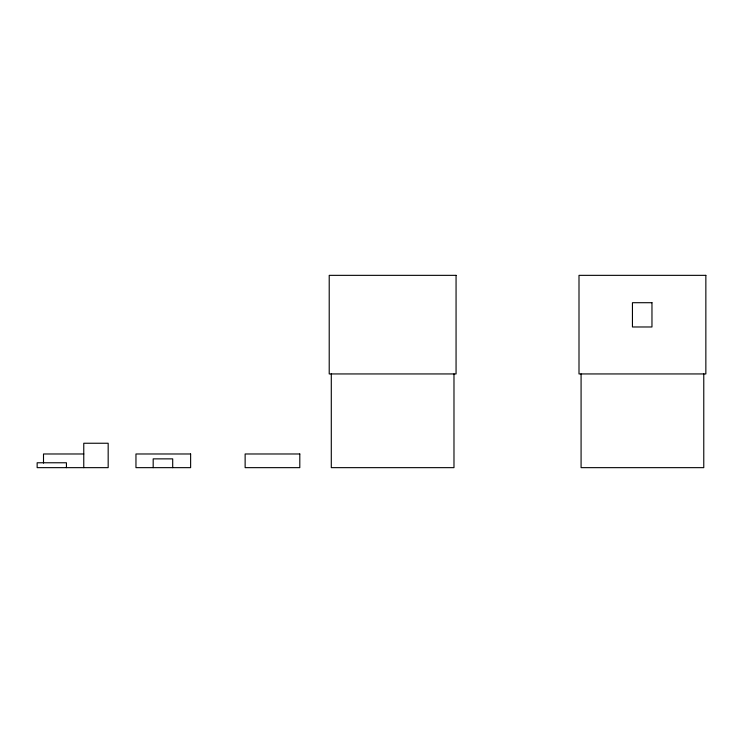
<?xml version="1.0" encoding="UTF-8"?>
<svg xmlns="http://www.w3.org/2000/svg" width="743" height="743" viewBox="0 0 743 743"><rect width="100%" height="100%" fill="white"/><g stroke="black" fill="none" stroke-linecap="round" stroke-linejoin="round"><path stroke-width="1.11" d="M83.792 453.982L43.503 453.982L43.503 463.093M703.77 373.943L703.77 467.653L581.082 467.653L581.082 373.943M453.982 373.943L453.982 467.653L331.294 467.653L331.294 373.943M172.701 467.653L172.701 458.868L153.179 458.868L153.179 467.653M83.764 467.653L83.764 443.246L108.172 443.246L108.172 467.653L37.15 467.653L37.15 462.768L66.433 462.768L66.433 467.653M456.063 275.347L329.214 275.347L329.214 373.943L456.063 373.943L456.063 275.347M705.85 275.347L579.001 275.347L579.001 373.943L705.85 373.943L705.85 275.347M651.964 302.707L632.442 302.707L632.442 326.976L651.964 326.976L651.964 302.707M190.626 453.982L135.96 453.982L135.96 467.653L190.626 467.653L190.626 453.982M299.8 453.982L245.134 453.982L245.134 467.653L299.8 467.653L299.8 453.982"/></g></svg>
